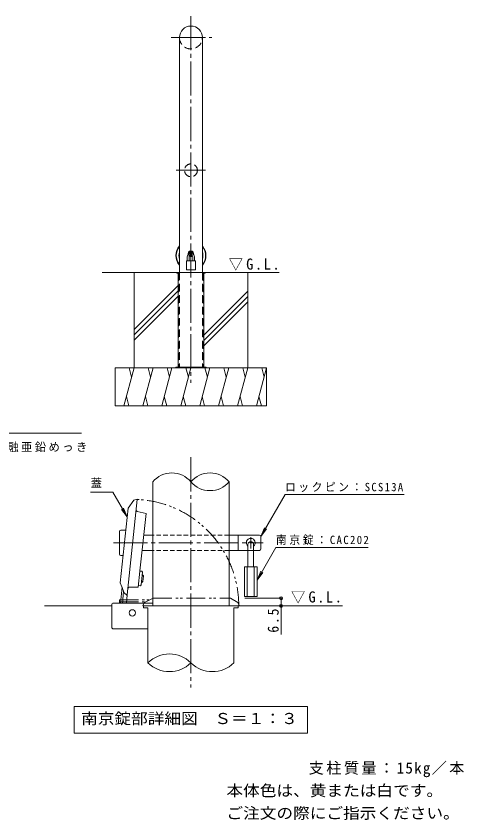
# Model space of a CAD drawing. Units: millimetres, scale not verified, with parts at other scales. Extents: x -1693 to 1820, y -1363 to 1228.
# Drawn here: x 637 to 1820, y -1112 to 1010 of the extents above; entities that cross this region are included whole.
import ezdxf
from ezdxf.enums import TextEntityAlignment as Align

# ---------------------------------------------------------------- set-up
doc = ezdxf.new("R2010")
doc.units = ezdxf.units.MM
doc.header["$LTSCALE"] = 10
doc.header["$PDMODE"] = 32
doc.header["$PDSIZE"] = 8
for name, pattern in [('CHAIN1', [8, 5, -1, 1, -1]), ('CHAIN2', [12, 9, -1, 1, -1]), ('DASHED1', [1.8, 1.2, -0.6]), ('DASHED2', [3, 2, -1]), ('DOUBLE_CHAIN1', [8.8, 5, -1, 0.6, -0.6, 0.6, -1])]:
    doc.linetypes.add(name, pattern=pattern)
for name, color, linetype, lineweight in [('C-0_通り芯', 4, 'Continuous', 9), ('C-1_躯体', 7, 'Continuous', 9), ('C-2_仕上', 3, 'Continuous', 9), ('C-3_寸法', 3, 'DASHED2', 9), ('C-5_建具', 7, 'Continuous', 9), ('C-6_間仕切', 2, 'Continuous', 9), ('C-E_見え係り', 6, 'Continuous', 5), ('D-0_通り芯', 4, 'Continuous', 9), ('D-1_躯体', 3, 'Continuous', 9), ('D-4_文字', 7, 'Continuous', 9), ('D-5_建具', 7, 'Continuous', 9), ('D-6_間仕切', 7, 'Continuous', 9), ('D-9_記号', 7, 'Continuous', 9), ('D-A_インテリア', 2, 'Continuous', 9), ('D-B_衛生陶器', 2, 'Continuous', 9), ('D-E_見え係り', 4, 'Continuous', 9)]:
    doc.layers.add(name, color=color, linetype=linetype, lineweight=lineweight)
doc.layers.add('F-5_F-5ﾚｲﾔ', color=2, linetype='Continuous')
doc.styles.add('ＭＳ ゴシック', font='')
doc.styles.get('ＭＳ ゴシック').set_extended_font_data('MS Gothic')

msp = doc.modelspace()

# ---------------------------------------------------------------- linework, layer by layer
at = {"layer": 'C-0_通り芯', "color": 7, "linetype": 'CHAIN2'}
for p, q in [((1098.9, 1010.28), (1098.9, 42.1)), ((1047.01, 953.76), (1154.04, 953.76)), ((1060.23, 603.11), (1137.35, 603.11))]:
    msp.add_line(p, q, dxfattribs=at)
at = {"layer": 'C-0_通り芯'}
for p, q in [((1091.9, 383.73), (1091.9, 381.81)), ((1105.9, 383.73), (1105.9, 381.81)), ((1061.4, 333.12), (1061.4, 331.62)), ((1061.4, 333.12), (1061.4, 331.62)), ((1136.4, 333.12), (1061.4, 333.12)), ((1061.4, 331.62), (1064.9, 331.62)), ((1064.9, 331.62), (1064.9, 83.12)), ((1132.9, 331.62), (1132.9, 83.12)), ((1136.4, 331.62), (1132.9, 331.62)), ((1136.4, 333.12), (1136.4, 331.62))]:
    msp.add_line(p, q, dxfattribs=at)
at = {"layer": 'C-0_通り芯', "linetype": 'DASHED2'}
for p, q in [((1066.4, 331.62), (1066.4, 83.12)), ((1131.4, 331.62), (1131.4, 83.12))]:
    msp.add_line(p, q, dxfattribs=at)
at = {"layer": 'C-0_通り芯'}
for centre, start, end in [((1098.9, 383.73), 359.99939, 180.00061), ((1098.9, 381.81), 179.99939, 187.6925), ((1098.9, 381.81), 229.58139, 310.41597), ((1098.9, 381.81), 352.30522, 0.00061)]:
    msp.add_arc(centre, 7, start, end, dxfattribs=at)
at = {"layer": 'C-0_通り芯', "linetype": 'DASHED2'}
for centre, start, end in [((1064.9, 331.62), 0, 90), ((1132.9, 331.62), 90, 180)]:
    msp.add_arc(centre, 1.5, start, end, dxfattribs=at)
at = {"layer": 'C-0_通り芯'}
for major_axis, start_param, end_param in [((-4.16, 39.58), 0.7667625, 2.1642506), ((-4.16, 39.58), 3.9038804, 5.3103083), ((-4.06, 38.59), 0.7980163, 2.132987), ((-3.35, 31.83), 1.154745, 1.7762584), ((-4.06, 38.59), 3.9348512, 5.2793375), ((-3.35, 31.83), 4.2848321, 4.9293566)]:
    msp.add_ellipse((1098.96, 378.1), major_axis=major_axis, ratio=0.9945, start_param=start_param, end_param=end_param, dxfattribs=at)
at = {"layer": 'C-1_躯体', "color": 3}
for p, q in [((1068.65, 438.1), (1068.65, 333.12)), ((1129.15, 422.6), (1129.15, 333.12))]:
    msp.add_line(p, q, dxfattribs=at)
at = {"layer": 'C-1_躯体'}
for p, q in [((1058.9, 83.12), (1058.9, 81.62)), ((1138.9, 83.12), (1058.9, 83.12)), ((1086.4, 83.12), (1086.4, 81.62)), ((1111.4, 83.12), (1111.4, 81.62)), ((1138.9, 83.12), (1138.9, 81.62))]:
    msp.add_line(p, q, dxfattribs=at)
at = {"layer": 'C-2_仕上'}
for p, q in [((1068.65, 953.76), (1068.65, 403.73)), ((1129.15, 953.76), (1129.15, 403.8))]:
    msp.add_line(p, q, dxfattribs=at)
at = {"layer": 'C-2_仕上', "linetype": 'DASHED2'}
msp.add_circle((1099.01, 603.11), 17, dxfattribs=at)
at = {"layer": 'C-2_仕上'}
msp.add_arc((1098.9, 953.76), 30.25, 0, 180, dxfattribs=at)
at = {"layer": 'C-2_仕上', "linetype": 'DASHED2'}
msp.add_arc((1098.9, 953.76), 30.25, 180.00047, 0.00047, dxfattribs=at)
at = {"layer": 'C-3_寸法'}
for p, q in [((1068.65, 333.12), (1068.65, 83.12)), ((1129.15, 333.12), (1129.15, 83.12))]:
    msp.add_line(p, q, dxfattribs=at)
at = {"layer": 'C-5_建具'}
for p, q in [((1096.4, 378.11), (1096.4, 387.65)), ((1101.4, 378.11), (1101.4, 387.65)), ((810.19, -90.95), (356.63, -90.95))]:
    msp.add_line(p, q, dxfattribs=at)
for centre, radius, start, end in [((1098.9, 382.88), 6, 349.8367, 190.1633), ((1097.4, 387.65), 1, 107.45982, 180), ((1100.4, 387.65), 1, 0, 72.54018), ((1098.9, 382.88), 6, 234.7027, 305.2973), ((1097.4, 378.11), 1, 180, 252.54018), ((1100.4, 378.11), 1, 287.45982, 0)]:
    msp.add_arc(centre, radius, start, end, dxfattribs=at)
at = {"layer": 'C-6_間仕切'}
for p, q in [((1086.9, 363.88), (1110.9, 363.88)), ((1089.4, 374.38), (1089.4, 363.88)), ((1093.9, 374.38), (1093.9, 363.88)), ((1103.9, 374.38), (1103.9, 363.88)), ((1108.4, 374.38), (1108.4, 363.88)), ((1110.9, 363.88), (1110.9, 340.38))]:
    msp.add_line(p, q, dxfattribs=at)
msp.add_lwpolyline([(1086.9, 363.88), (1086.9, 340.38), (1110.9, 340.38)], dxfattribs=at)
for radius, start, end in [(9.5, 105.25735, 180), (9.5, 0, 74.74271), (5, 119.99915, 180), (5, 0, 60.00085)]:
    msp.add_arc((1098.9, 374.38), radius, start, end, dxfattribs=at)
at = {"layer": 'C-E_見え係り'}
for p, q in [((864.68, 333.12), (1061.4, 333.12)), ((948.9, 81.62), (948.9, 333.12)), ((1136.4, 333.12), (1332.3, 333.12)), ((1248.9, 81.62), (1248.9, 333.12)), ((1064.9, 298.93), (948.9, 182.93)), ((1064.9, 284.79), (948.9, 168.79)), ((1248.9, 284.05), (1132.9, 168.05)), ((1064.9, 270.64), (948.9, 154.64)), ((1248.9, 269.91), (1132.9, 153.91)), ((1248.9, 255.76), (1132.9, 139.76)), ((898.9, 81.62), (1298.9, 81.62)), ((898.9, -18.38), (898.9, 81.62)), ((948.9, 81.62), (922.1, -18.38)), ((935.85, 81.62), (942.37, 57.27)), ((998.9, 81.62), (972.1, -18.38)), ((985.85, 81.62), (992.37, 57.27)), ((1048.9, 81.62), (1022.1, -18.38)), ((1035.85, 81.62), (1042.37, 57.27)), ((1098.9, 81.62), (1072.1, -18.38)), ((1085.85, 81.62), (1092.37, 57.27)), ((1148.9, 81.62), (1122.1, -18.38)), ((1135.85, 81.62), (1142.37, 57.27)), ((1198.9, 81.62), (1172.1, -18.38)), ((1185.85, 81.62), (1192.37, 57.27)), ((1248.9, 81.62), (1222.1, -18.38)), ((1235.85, 81.62), (1242.37, 57.27)), ((1298.9, 81.62), (1272.1, -18.38)), ((1285.85, 81.62), (1292.37, 57.27)), ((1298.9, -18.38), (1298.9, 81.62)), ((935.15, -18.38), (928.63, 5.97)), ((985.15, -18.38), (978.63, 5.97)), ((1035.15, -18.38), (1028.63, 5.97)), ((1085.15, -18.38), (1078.63, 5.97)), ((1135.15, -18.38), (1128.63, 5.97)), ((1185.15, -18.38), (1178.63, 5.97)), ((1235.15, -18.38), (1228.63, 5.97)), ((1285.15, -18.38), (1278.63, 5.97)), ((898.9, -18.38), (1298.9, -18.38))]:
    msp.add_line(p, q, dxfattribs=at)
at = {"layer": 'D-0_通り芯', "color": 7, "linetype": 'CHAIN2'}
for p, q in [((1098.9, -154.46), (1098.9, -762.15)), ((894.29, -380.11), (1289.64, -380.11))]:
    msp.add_line(p, q, dxfattribs=at)
at = {"layer": 'D-0_通り芯'}
for p, q in [((930.97, -517.46), (957.39, -266.14)), ((948.6, -267.59), (933.23, -288.74)), ((956.55, -265.42), (948.6, -267.59)), ((912.52, -485.76), (933.23, -288.74)), ((957.06, -297.16), (980.37, -302.6)), ((912.52, -485.76), (916.47, -496.03)), ((935.99, -497.66), (959.92, -497.19)), ((973.9, -546.78), (973.9, -551.78)), ((973.9, -546.78), (1223.15, -546.78)), ((1223.9, -546.78), (1223.9, -551.78)), ((1223.9, -546.78), (1223.9, -551.78)), ((973.9, -551.78), (985.57, -551.78)), ((985.57, -551.78), (985.57, -697.01)), ((1212.23, -551.78), (1223.9, -551.78)), ((1212.23, -551.78), (1212.23, -697.01))]:
    msp.add_line(p, q, dxfattribs=at)
at = {"layer": 'D-0_通り芯', "linetype": 'DOUBLE_CHAIN1'}
for p, q in [((998.88, -526.78), (992.34, -530.11)), ((998.88, -526.78), (1203.14, -526.78)), ((972.55, -546.78), (1225.26, -546.78))]:
    msp.add_line(p, q, dxfattribs=at)
at = {"layer": 'D-0_通り芯'}
msp.add_lwpolyline([(980.37, -302.6), (964.4, -454.58), (964.38, -454.76)], dxfattribs=at)
at = {"layer": 'D-0_通り芯', "linetype": 'DOUBLE_CHAIN1'}
for points in [[(992.34, -530.11), (976.51, -538.19), (971.93, -545.87)], [(1225.88, -545.87), (1222.9, -538.19), (1203.14, -526.78)]]:
    msp.add_lwpolyline(points, dxfattribs=at)
at = {"layer": 'D-0_通り芯'}
for centre, radius, start, end in [((956.73, -266.07), 0.667, 354, 105.20602), ((957.82, -293.92), 3.33, 174, 256.87498), ((936.06, -501), 3.33, 91.12502, 174), ((930.31, -517.39), 0.667, 242.79398, 354), ((972.55, -546.11), 0.667, 158.79398, 270), ((1042.23, -754.16), 80.48, 45.23975, 134.76025), ((1042.23, -639.87), 80.48, 225.23975, 314.76025), ((1155.57, -639.87), 80.48, 225.23975, 314.76025)]:
    msp.add_arc(centre, radius, start, end, dxfattribs=at)
at = {"layer": 'D-0_通り芯', "linetype": 'DOUBLE_CHAIN1'}
for centre, radius, start, end in [((943.91, -546.78), 281.35, 0, 87.23974), ((1225.26, -546.11), 0.667, 270, 21.20602)]:
    msp.add_arc(centre, radius, start, end, dxfattribs=at)
at = {"layer": 'D-1_躯体'}
for p, q in [((998.07, -546.78), (998.07, -219.19)), ((1199.73, -546.78), (1199.73, -219.19)), ((889.73, -602.44), (889.73, -544.11)), ((894.73, -539.11), (998.07, -539.11)), ((894.73, -607.44), (985.57, -607.44))]:
    msp.add_line(p, q, dxfattribs=at)
at = {"layer": 'D-1_躯体', "color": 4}
for p, q in [((964.38, -454.76), (959.92, -497.19)), ((916.47, -496.03), (922.84, -512.63)), ((922.84, -512.63), (930.01, -517.99))]:
    msp.add_line(p, q, dxfattribs=at)
at = {"layer": 'D-1_躯体'}
for centre, radius, start, end in [((1048.48, -261.99), 66.14, 40.32968, 139.67032), ((1149.32, -261.99), 66.14, 40.32968, 139.67032), ((1149.32, -176.39), 66.14, 220.32968, 319.67032), ((894.73, -544.11), 5, 90, 180), ((894.73, -602.44), 5, 180, 270)]:
    msp.add_arc(centre, radius, start, end, dxfattribs=at)
at = {"layer": 'D-4_文字'}
for p, q in [((1340.02, -526.78), (1240.97, -526.78)), ((1337.02, -526.78), (1337.02, -622.01)), ((1340.02, -546.78), (1263.09, -546.78))]:
    msp.add_line(p, q, dxfattribs=at)
for p in [(1337.02, -526.78), (1337.02, -546.78)]:
    msp.add_point(p, dxfattribs=at)
at = {"layer": 'D-5_建具'}
for p, q in [((892.98, -246.23), (834.18, -246.23)), ((930.81, -311.75), (892.98, -246.23)), ((1283.67, -363.44), (1347.45, -252.98)), ((1347.45, -252.98), (1661.82, -252.98)), ((930.81, -311.75), (915.59, -291.92)), ((930.81, -311.75), (921.24, -288.66)), ((1283.67, -363.44), (1293.24, -340.35)), ((1283.67, -363.44), (1298.89, -343.61)), ((1273.67, -478.47), (1283.24, -455.38)), ((1273.67, -478.47), (1288.89, -458.64)), ((790.9, -812.51), (1406.9, -812.51)), ((790.9, -812.51), (790.9, -882.51)), ((1406.9, -812.51), (1406.9, -882.51)), ((790.9, -882.51), (1406.9, -882.51))]:
    msp.add_line(p, q, dxfattribs=at)
msp.add_lwpolyline([(1273.67, -478.47), (1323.17, -392.85), (1566.77, -392.85)], dxfattribs=at)
at = {"layer": 'D-6_間仕切'}
for p, q in [((910.34, -410.11), (910.34, -350.11)), ((913.67, -346.78), (927.13, -346.78)), ((998.07, -360.11), (974.33, -360.11)), ((1280.34, -360.11), (1199.73, -360.11)), ((1223.67, -360.11), (1223.67, -400.11)), ((1283.67, -363.44), (1283.67, -396.78)), ((998.07, -400.11), (970.12, -400.11)), ((1280.34, -400.11), (1199.73, -400.11)), ((920.12, -413.44), (913.67, -413.44))]:
    msp.add_line(p, q, dxfattribs=at)
at = {"layer": 'D-6_間仕切', "linetype": 'DASHED1'}
for p, q in [((1199.73, -360.11), (998.07, -360.11)), ((1199.73, -400.11), (998.07, -400.11))]:
    msp.add_line(p, q, dxfattribs=at)
at = {"layer": 'D-6_間仕切', "linetype": 'CHAIN1'}
msp.add_line((1257.01, -365.06), (1257.01, -395.26), dxfattribs=at)
at = {"layer": 'D-6_間仕切', "color": 2}
for p, q in [((971.38, -464.71), (970.05, -464.57)), ((971.38, -464.71), (973.75, -467.64)), ((969.28, -484.6), (967.96, -484.47)), ((972.22, -482.23), (968.24, -481.81)), ((969.28, -484.6), (972.22, -482.23)), ((973.75, -467.64), (969.77, -467.23)), ((972.22, -482.23), (973.75, -467.64)), ((912.61, -539.11), (916.99, -497.4))]:
    msp.add_line(p, q, dxfattribs=at)
at = {"layer": 'D-6_間仕切', "color": 6, "lineweight": 5}
for p, q in [((889.73, -546.78), (712.31, -546.78)), ((1223.15, -546.78), (1498.92, -546.78))]:
    msp.add_line(p, q, dxfattribs=at)
at = {"layer": 'D-6_間仕切', "color": 2, "linetype": 'DOUBLE_CHAIN1'}
for q in [(991.04, -530.78), (910.2, -539.11)]:
    msp.add_line((910.2, -530.78), q, dxfattribs=at)
at = {"layer": 'D-6_間仕切'}
for centre, radius, start, end in [((913.67, -350.11), 3.33, 90, 180), ((1280.34, -363.44), 3.33, 0, 90), ((1257.01, -380.11), 11.67, 310.00473, 229.99223), ((1280.34, -396.78), 3.33, 270, 0), ((913.67, -410.11), 3.33, 180, 270)]:
    msp.add_arc(centre, radius, start, end, dxfattribs=at)
at = {"layer": 'D-9_記号'}
for p, q in [((917.97, -539.11), (921.2, -508.36)), ((928.7, -539.11), (930.97, -517.46))]:
    msp.add_line(p, q, dxfattribs=at)
at = {"layer": 'D-9_記号', "linetype": 'DOUBLE_CHAIN1'}
msp.add_line((910.2, -536.11), (980.58, -536.11), dxfattribs=at)
at = {"layer": 'D-A_インテリア'}
for p, q in [((1249.51, -384.28), (1249.51, -443.44)), ((1264.51, -384.28), (1264.51, -443.44)), ((1240.34, -443.44), (1273.67, -443.44)), ((1247.84, -443.44), (1247.84, -521.78)), ((1266.17, -443.44), (1266.17, -521.78)), ((1273.67, -443.44), (1273.67, -521.78))]:
    msp.add_line(p, q, dxfattribs=at)
msp.add_lwpolyline([(1240.34, -443.44), (1240.34, -521.78), (1273.67, -521.78)], dxfattribs=at)
msp.add_arc((1257.01, -384.28), 7.5, 0, 180, dxfattribs=at)
at = {"layer": 'D-B_衛生陶器'}
for p, q in [((969.57, -455.31), (964.38, -454.76)), ((970.75, -457.94), (967.26, -491.1)), ((970.75, -457.94), (969.57, -455.31)), ((965.56, -493.43), (960.37, -492.88)), ((967.26, -491.1), (965.56, -493.43))]:
    msp.add_line(p, q, dxfattribs=at)
at = {"layer": 'D-E_見え係り'}
msp.add_circle((944.4, -565.11), 8.33, dxfattribs=at)

# ---------------------------------------------------------------- texts
at = {"layer": 'C-5_建具', "color": 2, "insert": (1198.46, 338.35), "char_height": 29.33, "attachment_point": 7, "style": 'ＭＳ ゴシック'}
msp.add_mtext('\\T1.22;\\W0.95;▽G.L.', dxfattribs=at)
at = {"layer": 'C-5_建具', "insert": (360.19, -140.88), "char_height": 21.99, "attachment_point": 7, "style": 'ＭＳ ゴシック'}
msp.add_mtext('\\T1.21;蓋：FCD500\u3000溶融亜鉛めっき', dxfattribs=at)
at = {"layer": 'D-4_文字', "color": 2, "insert": (1362.92, -540.44), "char_height": 29.33, "attachment_point": 7, "style": 'ＭＳ ゴシック'}
msp.add_mtext('\\T1.22;\\W0.95;▽G.L.', dxfattribs=at)
at = {"layer": 'D-4_文字', "color": 2, "insert": (1331.11, -617.41), "char_height": 29.33, "attachment_point": 7, "rotation": 90, "style": 'ＭＳ ゴシック'}
msp.add_mtext('\\T1.27;\\W0.9;6.5', dxfattribs=at)
at = {"layer": 'D-5_建具', "style": 'ＭＳ ゴシック'}
msp.add_text('蓋', height=21.99, dxfattribs=at).set_placement((834.18, -239.56), align=Align.BOTTOM_LEFT)
at = {"layer": 'D-5_建具', "color": 2, "style": 'ＭＳ ゴシック', "width": 1.1}
msp.add_text('南京錠部詳細図\u3000Ｓ＝１：３', height=29.33, dxfattribs=at).set_placement((808.9, -867.51), align=Align.BOTTOM_LEFT)
at = {"layer": 'D-5_建具', "char_height": 21.99, "attachment_point": 7, "style": 'ＭＳ ゴシック'}
for s, insert in [('\\T1.23;\\W0.95;ロックピン：SCS13A', (1347.45, -246.32)), ('\\T1.25;\\W0.95;南京錠：CAC202', (1323.17, -386.18))]:
    msp.add_mtext(s, dxfattribs=dict(at, insert=insert))
at = {"layer": 'F-5_F-5ﾚｲﾔ', "style": 'ＭＳ ゴシック', "width": 1.1}
for s, p in [('本体色は、黄または白です。', (1192.64, -1057.84)), ('ご注文の際にご指示ください。', (1192.64, -1117.31))]:
    msp.add_text(s, height=29.33, dxfattribs=at).set_placement(p, align=Align.BOTTOM_LEFT)
at = {"layer": 'F-5_F-5ﾚｲﾔ', "insert": (1409.84, -999.01), "char_height": 29.33, "attachment_point": 7, "style": 'ＭＳ ゴシック'}
msp.add_mtext('\\T1.16;支柱質量：15kg／本', dxfattribs=at)

doc.saveas('drawing.dxf')
